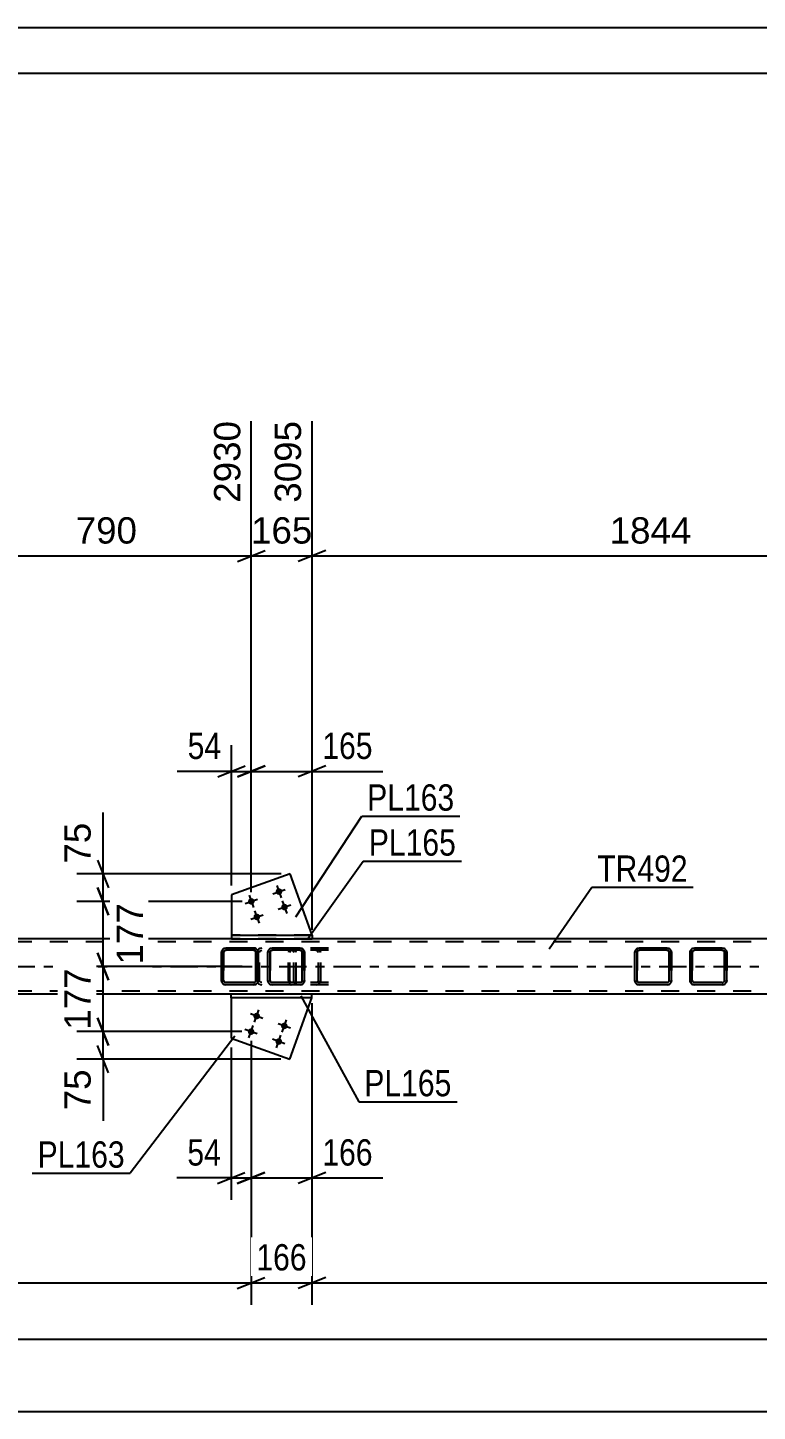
# Model space of a CAD drawing. Header units: millimetres. Extents: x 0 to 1189, y 0 to 841.
# Drawn here: x 189.8 to 269.3, y 690.2 to 841 of the extents above; entities that cross this region are included whole.
import ezdxf

# ---------------------------------------------------------------- set-up
doc = ezdxf.new("R2010")
doc.units = ezdxf.units.MM
doc.linetypes.add('DXK_LINE_DOT2', pattern=[3.9198, 1.9599, -1.9599])
doc.linetypes.add('DXK_LINE_DOT3', pattern=[5.9187, 2.979, -0.9799, 0.9799, -0.9799])
doc.styles.add('Arial', font='ARIAL.TTF', dxfattribs={"height": 0.2})
doc.styles.add('Arial Narrow', font='ARIALN.TTF', dxfattribs={"height": 0.2})

# ---------------------------------------------------------------- blocks, each defined once
blk = doc.blocks.new('Unknown-203723932-1135')
at = {"color": 5, "linetype": 'Continuous'}
for p, q in [((1189, 841), (0, 841)), ((1184, 836), (5, 836))]:
    blk.add_line(p, q, dxfattribs=at)
blk = doc.blocks.new('Part-203723932-2693 - 2471')
at = {"color": 2, "linetype": 'Continuous'}
for p, q in [((212.02, 742.11), (212.02, 741.71)), ((212.02, 742.11), (220.8, 742.11)), ((220.8, 742.11), (220.8, 741.71)), ((212.02, 741.71), (220.8, 741.71))]:
    blk.add_line(p, q, dxfattribs=at)
blk = doc.blocks.new('Part-203723932-2482 - 2471')
at = {"color": 2, "linetype": 'Continuous'}
for p, q in [((256.01, 740.41), (255.98, 740.23)), ((255.98, 737.19), (255.98, 740.23)), ((255.98, 740.23), (255.98, 740.23)), ((256.22, 740.23), (256.23, 740.32)), ((256.22, 737.19), (256.22, 740.23)), ((256.22, 740.23), (256.22, 740.23)), ((256.23, 740.32), (256.29, 740.4)), ((256.46, 740.71), (256.27, 740.67)), ((256.29, 740.4), (256.36, 740.45)), ((256.36, 740.45), (256.46, 740.47)), ((259.5, 740.71), (256.46, 740.71)), ((259.5, 740.47), (256.46, 740.47)), ((259.68, 740.67), (259.5, 740.71)), ((259.5, 740.47), (259.59, 740.45)), ((259.59, 740.45), (259.66, 740.4)), ((259.66, 740.4), (259.72, 740.32)), ((259.72, 740.32), (259.74, 740.23)), ((259.74, 737.19), (259.74, 740.23)), ((259.74, 740.23), (259.74, 740.23)), ((259.98, 740.23), (259.94, 740.41)), ((259.98, 737.19), (259.98, 740.23)), ((259.98, 740.23), (259.98, 740.23)), ((255.98, 737.19), (255.98, 737.19)), ((255.98, 737.19), (256.01, 737)), ((256.22, 737.19), (256.22, 737.19)), ((256.23, 737.1), (256.22, 737.19)), ((256.29, 737.02), (256.23, 737.1)), ((256.27, 736.74), (256.46, 736.71)), ((256.36, 736.97), (256.29, 737.02)), ((256.46, 736.95), (256.36, 736.97)), ((259.5, 736.95), (256.46, 736.95)), ((259.5, 736.71), (256.46, 736.71)), ((259.59, 736.97), (259.5, 736.95)), ((259.5, 736.71), (259.68, 736.74)), ((259.66, 737.02), (259.59, 736.97)), ((259.72, 737.1), (259.66, 737.02)), ((259.74, 737.19), (259.72, 737.1)), ((259.74, 737.19), (259.74, 737.19)), ((259.94, 737), (259.98, 737.19)), ((259.98, 737.19), (259.98, 737.19))]:
    blk.add_line(p, q, dxfattribs=at)
at = {"color": 7, "linetype": 'DXK_LINE_DOT2'}
for p, q in [((255.98, 740.23), (256.01, 740.41)), ((255.98, 737.19), (255.98, 740.23)), ((256.23, 740.32), (256.22, 740.23)), ((256.22, 740.23), (256.22, 737.19)), ((256.29, 740.4), (256.23, 740.32)), ((256.27, 740.67), (256.46, 740.71)), ((256.36, 740.45), (256.29, 740.4)), ((256.36, 740.45), (256.36, 740.45)), ((259.5, 740.71), (259.68, 740.67)), ((259.5, 740.47), (259.5, 740.47)), ((259.66, 740.4), (259.59, 740.45)), ((259.72, 740.32), (259.66, 740.4)), ((259.74, 740.23), (259.72, 740.32)), ((259.74, 740.23), (259.74, 737.19)), ((259.94, 740.41), (259.98, 740.23)), ((259.98, 740.23), (259.98, 737.19)), ((256.01, 737), (255.98, 737.19)), ((256.22, 737.19), (256.23, 737.1)), ((256.23, 737.1), (256.29, 737.02)), ((256.46, 736.71), (256.27, 736.74)), ((256.29, 737.02), (256.36, 736.97)), ((256.36, 736.97), (256.36, 736.97)), ((259.5, 736.95), (259.5, 736.95)), ((259.68, 736.74), (259.5, 736.71)), ((259.59, 736.97), (259.66, 737.02)), ((259.66, 737.02), (259.72, 737.1)), ((259.72, 737.1), (259.74, 737.19)), ((259.98, 737.19), (259.94, 737))]:
    blk.add_line(p, q, dxfattribs=at)
at = {"color": 2, "linetype": 'Continuous'}
for centre, start, end in [((256.46, 740.23), 112.5, 157.5), ((259.5, 740.23), 22.5, 67.5), ((256.46, 737.19), 202.5, 247.5), ((259.5, 737.19), 292.5, 337.5)]:
    blk.add_arc(centre, 0.48, start, end, dxfattribs=at)
at = {"color": 7, "linetype": 'DXK_LINE_DOT2'}
for centre, start, end in [((256.46, 740.23), 112.5, 157.5), ((259.5, 740.23), 22.5, 67.5), ((256.46, 737.19), 202.5, 247.5), ((259.5, 737.19), 292.5, 337.5)]:
    blk.add_arc(centre, 0.48, start, end, dxfattribs=at)
blk = doc.blocks.new('Part-203723932-2522 - 2471')
at = {"color": 7, "linetype": 'DXK_LINE_DOT2'}
for p, q in [((323.53, 741.39), (97, 741.39)), ((220.8, 741.71), (212.02, 741.71)), ((323.53, 736.03), (97, 736.03)), ((220.79, 735.71), (211.99, 735.71))]:
    blk.add_line(p, q, dxfattribs=at)
at = {"color": 2, "linetype": 'Continuous'}
for p, q in [((212.02, 741.71), (141.65, 741.71)), ((323.53, 741.71), (220.8, 741.71)), ((211.99, 735.71), (141.65, 735.71)), ((323.53, 735.71), (220.79, 735.71))]:
    blk.add_line(p, q, dxfattribs=at)
at = {"color": 7, "linetype": 'DXK_LINE_DOT3'}
blk.add_line((87, 738.71), (333.53, 738.71), dxfattribs=at)
blk = doc.blocks.new('Bolt-203723932-2528 - 2471')
at = {"linetype": 'Continuous'}
for points in [[(214.42, 733.43, -1), (215.1, 733.18, -1)], [(213.82, 731.73, -1), (214.49, 731.49, -1)], [(217.44, 732.35, -1), (218.11, 732.11, -1)], [(216.83, 730.65, -1), (217.51, 730.41, -1)]]:
    blk.add_hatch(color=1, dxfattribs=at).paths.add_polyline_path(points)
at = {"color": 1, "linetype": 'Continuous'}
for p, q in [((215.44, 733.06), (214.08, 733.55)), ((214.52, 732.63), (215, 733.98)), ((217.53, 731.55), (218.02, 732.9)), ((214.83, 731.37), (213.48, 731.85)), ((213.91, 730.93), (214.4, 732.29)), ((216.92, 729.85), (217.41, 731.21)), ((218.45, 731.98), (217.1, 732.47)), ((217.84, 730.29), (216.49, 730.78))]:
    blk.add_line(p, q, dxfattribs=at)
blk = doc.blocks.new('Part-203723932-2576 - 2471')
at = {"color": 7, "linetype": 'DXK_LINE_DOT2'}
for p, q in [((218.56, 740.71), (213.75, 740.71)), ((218.56, 740.47), (213.75, 740.47)), ((214.85, 740.41), (214.81, 740.23)), ((214.81, 737.19), (214.81, 740.23)), ((215.07, 740.23), (215.09, 740.32)), ((215.07, 737.19), (215.07, 740.23)), ((215.09, 740.32), (215.14, 740.4)), ((215.32, 740.71), (215.13, 740.67)), ((215.14, 740.4), (215.23, 740.45)), ((215.23, 740.45), (215.32, 740.47)), ((218.75, 740.67), (218.56, 740.71)), ((218.56, 740.47), (218.66, 740.45)), ((218.66, 740.45), (218.74, 740.4)), ((218.74, 740.4), (218.79, 740.32)), ((218.79, 740.32), (218.81, 740.23)), ((218.81, 737.19), (218.81, 740.23)), ((219.07, 740.23), (219.03, 740.41)), ((219.07, 737.19), (219.07, 740.23)), ((218.56, 736.95), (213.75, 736.95)), ((218.56, 736.71), (213.75, 736.71)), ((214.81, 737.19), (214.85, 737)), ((215.09, 737.1), (215.07, 737.19)), ((215.14, 737.02), (215.09, 737.1)), ((215.13, 736.74), (215.32, 736.71)), ((215.23, 736.97), (215.14, 737.02)), ((215.32, 736.95), (215.23, 736.97)), ((218.66, 736.97), (218.56, 736.95)), ((218.56, 736.71), (218.75, 736.74)), ((218.74, 737.02), (218.66, 736.97)), ((218.79, 737.1), (218.74, 737.02)), ((218.81, 737.19), (218.79, 737.1)), ((219.03, 737), (219.07, 737.19))]:
    blk.add_line(p, q, dxfattribs=at)
for centre, start, end in [((215.3, 740.21), 110.7583, 155.68), ((218.58, 740.21), 24.32, 69.2417), ((215.3, 737.21), 204.32, 249.2417), ((218.58, 737.21), 290.7583, 335.68)]:
    blk.add_arc(centre, 0.496, start, end, dxfattribs=at)
blk = doc.blocks.new('Bolt-203723932-2529 - 2471')
at = {"linetype": 'Continuous'}
for points in [[(217.54, 746.99, -1), (216.86, 746.75, -1)], [(214.52, 745.92, -1), (213.84, 745.68, -1)], [(218.14, 745.3, -1), (217.46, 745.06, -1)], [(215.12, 744.23, -1), (214.44, 743.99, -1)]]:
    blk.add_hatch(color=1, dxfattribs=at).paths.add_polyline_path(points)
at = {"color": 1, "linetype": 'Continuous'}
for p, q in [((213.94, 746.48), (214.42, 745.13)), ((216.52, 746.63), (217.88, 747.11)), ((216.96, 747.55), (217.44, 746.19)), ((213.5, 745.56), (214.86, 746.04)), ((214.54, 744.79), (215.02, 743.43)), ((217.12, 744.94), (218.48, 745.42)), ((217.56, 745.86), (218.04, 744.5)), ((214.11, 743.87), (215.46, 744.35))]:
    blk.add_line(p, q, dxfattribs=at)
blk = doc.blocks.new('Part-203723932-2770 - 2471')
at = {"color": 2, "linetype": 'Continuous'}
for p, q in [((262.03, 740.41), (262, 740.23)), ((262, 737.19), (262, 740.23)), ((262, 740.23), (262, 740.23)), ((262.24, 740.23), (262.26, 740.32)), ((262.24, 737.19), (262.24, 740.23)), ((262.24, 740.23), (262.24, 740.23)), ((262.26, 740.32), (262.31, 740.4)), ((262.48, 740.71), (262.29, 740.67)), ((262.31, 740.4), (262.39, 740.45)), ((262.39, 740.45), (262.48, 740.47)), ((265.52, 740.71), (262.48, 740.71)), ((265.52, 740.47), (262.48, 740.47)), ((265.7, 740.67), (265.52, 740.71)), ((265.52, 740.47), (265.61, 740.45)), ((265.61, 740.45), (265.69, 740.4)), ((265.69, 740.4), (265.74, 740.32)), ((265.74, 740.32), (265.76, 740.23)), ((265.76, 737.19), (265.76, 740.23)), ((265.76, 740.23), (265.76, 740.23)), ((266, 740.23), (265.96, 740.41)), ((266, 737.19), (266, 740.23)), ((266, 740.23), (266, 740.23)), ((262, 737.19), (262, 737.19)), ((262, 737.19), (262.03, 737)), ((262.24, 737.19), (262.24, 737.19)), ((262.26, 737.1), (262.24, 737.19)), ((262.31, 737.02), (262.26, 737.1)), ((262.29, 736.74), (262.48, 736.71)), ((262.31, 737.02), (262.39, 736.97)), ((262.48, 736.95), (262.39, 736.97)), ((265.52, 736.95), (262.48, 736.95)), ((265.52, 736.71), (262.48, 736.71)), ((265.52, 736.95), (265.61, 736.97)), ((265.52, 736.71), (265.7, 736.74)), ((265.69, 737.02), (265.61, 736.97)), ((265.74, 737.1), (265.69, 737.02)), ((265.76, 737.19), (265.74, 737.1)), ((265.76, 737.19), (265.76, 737.19)), ((265.96, 737), (266, 737.19)), ((266, 737.19), (266, 737.19))]:
    blk.add_line(p, q, dxfattribs=at)
at = {"color": 7, "linetype": 'DXK_LINE_DOT2'}
for p, q in [((262, 740.23), (262.03, 740.41)), ((262, 737.19), (262, 740.23)), ((262.26, 740.32), (262.24, 740.23)), ((262.24, 740.23), (262.24, 737.19)), ((262.31, 740.4), (262.26, 740.32)), ((262.29, 740.67), (262.48, 740.71)), ((262.31, 740.4), (262.31, 740.4)), ((262.39, 740.45), (262.39, 740.45)), ((265.52, 740.71), (265.7, 740.67)), ((265.52, 740.47), (265.52, 740.47)), ((265.61, 740.45), (265.61, 740.45)), ((265.74, 740.32), (265.69, 740.4)), ((265.76, 740.23), (265.74, 740.32)), ((265.76, 740.23), (265.76, 737.19)), ((265.96, 740.41), (266, 740.23)), ((266, 740.23), (266, 737.19)), ((262.03, 737), (262, 737.19)), ((262.24, 737.19), (262.26, 737.1)), ((262.26, 737.1), (262.31, 737.02)), ((262.48, 736.71), (262.29, 736.74)), ((262.31, 737.02), (262.31, 737.02)), ((265.52, 736.95), (265.52, 736.95)), ((265.7, 736.74), (265.52, 736.71)), ((265.69, 737.02), (265.74, 737.1)), ((265.74, 737.1), (265.76, 737.19)), ((266, 737.19), (265.96, 737))]:
    blk.add_line(p, q, dxfattribs=at)
at = {"color": 7, "linetype": 'DXK_LINE_DOT3'}
blk.add_line((264, 738.71), (264, 738.71), dxfattribs=at)
at = {"color": 2, "linetype": 'Continuous'}
for centre, start, end in [((262.48, 740.23), 112.5, 157.5), ((265.52, 740.23), 22.5, 67.5), ((262.48, 737.19), 202.5, 247.5), ((265.52, 737.19), 292.5, 337.5)]:
    blk.add_arc(centre, 0.48, start, end, dxfattribs=at)
at = {"color": 7, "linetype": 'DXK_LINE_DOT2'}
for centre, start, end in [((262.48, 740.23), 112.5, 157.5), ((265.52, 740.23), 22.5, 67.5), ((262.48, 737.19), 202.5, 247.5), ((265.52, 737.19), 292.5, 337.5)]:
    blk.add_arc(centre, 0.48, start, end, dxfattribs=at)
blk = doc.blocks.new('Part-203723932-2646 - 2471')
at = {"color": 2, "linetype": 'Continuous'}
for p, q in [((218.43, 748.79), (212.02, 746.52)), ((220.8, 742.11), (218.43, 748.79)), ((212.02, 746.52), (212.02, 742.11))]:
    blk.add_line(p, q, dxfattribs=at)
at = {"color": 7, "linetype": 'DXK_LINE_DOT2'}
blk.add_line((220.8, 742.11), (212.02, 742.11), dxfattribs=at)
blk = doc.blocks.new('Part-203723932-2584 - 2471')
at = {"color": 7, "linetype": 'DXK_LINE_DOT2'}
for p, q in [((218.27, 740.41), (218.25, 740.23)), ((218.25, 737.19), (218.25, 740.23)), ((218.33, 740.57), (218.27, 740.41)), ((218.42, 740.67), (218.33, 740.57)), ((218.39, 740.23), (218.4, 740.32)), ((218.39, 737.19), (218.39, 740.23)), ((218.4, 740.32), (218.43, 740.4)), ((218.52, 740.71), (218.42, 740.67)), ((218.43, 740.4), (218.47, 740.45)), ((218.47, 740.45), (218.52, 740.47)), ((222.59, 740.71), (218.52, 740.71)), ((222.59, 740.47), (218.52, 740.47)), ((219.07, 740.47), (219.07, 740.71)), ((221.43, 740.67), (221.24, 740.71)), ((221.24, 740.47), (221.33, 740.45)), ((221.33, 740.45), (221.41, 740.4)), ((221.41, 740.4), (221.47, 740.32)), ((221.47, 740.32), (221.49, 740.23)), ((221.49, 737.19), (221.49, 740.23)), ((221.74, 740.23), (221.7, 740.41)), ((221.74, 737.19), (221.74, 740.23)), ((218.25, 737.19), (218.27, 737)), ((218.27, 737), (218.33, 736.85)), ((218.33, 736.85), (218.42, 736.74)), ((218.4, 737.1), (218.39, 737.19)), ((218.43, 737.02), (218.4, 737.1)), ((218.42, 736.74), (218.52, 736.71)), ((218.47, 736.97), (218.43, 737.02)), ((218.52, 736.95), (218.47, 736.97)), ((222.59, 736.95), (218.52, 736.95)), ((222.59, 736.71), (218.52, 736.71)), ((219.07, 736.71), (219.07, 736.95)), ((221.33, 736.97), (221.24, 736.95)), ((221.24, 736.71), (221.43, 736.74)), ((221.41, 737.02), (221.33, 736.97)), ((221.47, 737.1), (221.41, 737.02)), ((221.49, 737.19), (221.47, 737.1)), ((221.7, 737), (221.74, 737.19))]:
    blk.add_line(p, q, dxfattribs=at)
for centre, start, end in [((221.25, 740.21), 23.8494, 68.8059), ((221.25, 737.2), 291.1941, 336.1506)]:
    blk.add_arc(centre, 0.492, start, end, dxfattribs=at)
blk = doc.blocks.new('Part-203723932-2651 - 2471')
at = {"color": 2, "linetype": 'Continuous'}
for p, q in [((211.99, 735.31), (211.99, 730.9)), ((218.39, 728.61), (220.79, 735.31)), ((211.99, 730.9), (218.39, 728.61))]:
    blk.add_line(p, q, dxfattribs=at)
at = {"color": 7, "linetype": 'DXK_LINE_DOT2'}
blk.add_line((220.79, 735.31), (211.99, 735.31), dxfattribs=at)
blk = doc.blocks.new('Part-203723932-2688 - 2471')
at = {"color": 2, "linetype": 'Continuous'}
for p, q in [((220.79, 735.71), (211.99, 735.71)), ((211.99, 735.31), (211.99, 735.71)), ((220.79, 735.31), (220.79, 735.71)), ((220.79, 735.31), (211.99, 735.31))]:
    blk.add_line(p, q, dxfattribs=at)
blk = doc.blocks.new('Part-203723932-2764 - 2471')
at = {"color": 2, "linetype": 'Continuous'}
for p, q in [((210.95, 740.41), (210.92, 740.23)), ((210.92, 737.19), (210.92, 740.23)), ((210.92, 740.23), (210.92, 740.23)), ((211.16, 740.23), (211.18, 740.32)), ((211.16, 737.19), (211.16, 740.23)), ((211.16, 740.23), (211.16, 740.23)), ((211.18, 740.32), (211.23, 740.4)), ((211.4, 740.71), (211.21, 740.67)), ((211.23, 740.4), (211.31, 740.45)), ((211.31, 740.45), (211.4, 740.47)), ((214.44, 740.71), (211.4, 740.71)), ((214.44, 740.47), (211.4, 740.47)), ((214.62, 740.67), (214.44, 740.71)), ((214.44, 740.47), (214.53, 740.45)), ((214.53, 740.45), (214.61, 740.4)), ((214.61, 740.4), (214.66, 740.32)), ((214.66, 740.32), (214.68, 740.23)), ((214.68, 737.19), (214.68, 740.23)), ((214.68, 740.23), (214.68, 740.23)), ((214.92, 740.23), (214.88, 740.41)), ((214.92, 737.19), (214.92, 740.23)), ((214.92, 740.23), (214.92, 740.23)), ((210.92, 737.19), (210.92, 737.19)), ((210.92, 737.19), (210.95, 737)), ((211.16, 737.19), (211.16, 737.19)), ((211.18, 737.1), (211.16, 737.19)), ((211.23, 737.02), (211.18, 737.1)), ((211.21, 736.74), (211.4, 736.71)), ((211.23, 737.02), (211.31, 736.97)), ((211.4, 736.95), (211.31, 736.97)), ((214.44, 736.95), (211.4, 736.95)), ((214.44, 736.71), (211.4, 736.71)), ((214.44, 736.95), (214.53, 736.97)), ((214.44, 736.71), (214.62, 736.74)), ((214.61, 737.02), (214.53, 736.97)), ((214.66, 737.1), (214.61, 737.02)), ((214.68, 737.19), (214.66, 737.1)), ((214.68, 737.19), (214.68, 737.19)), ((214.88, 737), (214.92, 737.19)), ((214.92, 737.19), (214.92, 737.19))]:
    blk.add_line(p, q, dxfattribs=at)
at = {"color": 7, "linetype": 'DXK_LINE_DOT2'}
for p, q in [((210.92, 740.23), (210.95, 740.41)), ((210.92, 737.19), (210.92, 740.23)), ((211.18, 740.32), (211.16, 740.23)), ((211.16, 740.23), (211.16, 737.19)), ((211.23, 740.4), (211.18, 740.32)), ((211.21, 740.67), (211.4, 740.71)), ((211.23, 740.4), (211.23, 740.4)), ((211.31, 740.45), (211.31, 740.45)), ((214.44, 740.71), (214.62, 740.67)), ((214.44, 740.47), (214.44, 740.47)), ((214.53, 740.45), (214.53, 740.45)), ((214.66, 740.32), (214.61, 740.4)), ((214.68, 740.23), (214.66, 740.32)), ((214.68, 740.23), (214.68, 737.19)), ((214.88, 740.41), (214.92, 740.23)), ((214.92, 740.23), (214.92, 737.19)), ((210.95, 737), (210.92, 737.19)), ((211.16, 737.19), (211.18, 737.1)), ((211.18, 737.1), (211.23, 737.02)), ((211.4, 736.71), (211.21, 736.74)), ((211.23, 737.02), (211.23, 737.02)), ((214.44, 736.95), (214.44, 736.95)), ((214.62, 736.74), (214.44, 736.71)), ((214.61, 737.02), (214.66, 737.1)), ((214.66, 737.1), (214.68, 737.19)), ((214.92, 737.19), (214.88, 737))]:
    blk.add_line(p, q, dxfattribs=at)
at = {"color": 7, "linetype": 'DXK_LINE_DOT3'}
blk.add_line((212.92, 738.71), (212.92, 738.71), dxfattribs=at)
at = {"color": 2, "linetype": 'Continuous'}
for centre, start, end in [((211.4, 740.23), 112.5, 157.5), ((214.44, 740.23), 22.5, 67.5), ((211.4, 737.19), 202.5, 247.5), ((214.44, 737.19), 292.5, 337.5)]:
    blk.add_arc(centre, 0.48, start, end, dxfattribs=at)
at = {"color": 7, "linetype": 'DXK_LINE_DOT2'}
for centre, start, end in [((211.4, 740.23), 112.5, 157.5), ((214.44, 740.23), 22.5, 67.5), ((211.4, 737.19), 202.5, 247.5), ((214.44, 737.19), 292.5, 337.5)]:
    blk.add_arc(centre, 0.48, start, end, dxfattribs=at)
blk = doc.blocks.new('Part-203723932-2894 - 2471')
at = {"color": 2, "linetype": 'Continuous'}
for p, q in [((216.01, 740.41), (215.98, 740.23)), ((215.98, 737.19), (215.98, 740.23)), ((215.98, 740.23), (215.98, 740.23)), ((216.22, 740.23), (216.23, 740.32)), ((216.22, 737.19), (216.22, 740.23)), ((216.22, 740.23), (216.22, 740.23)), ((216.23, 740.32), (216.29, 740.4)), ((216.46, 740.71), (216.27, 740.67)), ((216.29, 740.4), (216.36, 740.45)), ((216.36, 740.45), (216.46, 740.47)), ((219.5, 740.71), (216.46, 740.71)), ((219.5, 740.47), (216.46, 740.47)), ((219.68, 740.67), (219.5, 740.71)), ((219.5, 740.47), (219.59, 740.45)), ((219.59, 740.45), (219.67, 740.4)), ((219.67, 740.4), (219.72, 740.32)), ((219.72, 740.32), (219.74, 740.23)), ((219.74, 737.19), (219.74, 740.23)), ((219.74, 740.23), (219.74, 740.23)), ((219.98, 740.23), (219.94, 740.41)), ((219.98, 737.19), (219.98, 740.23)), ((219.98, 740.23), (219.98, 740.23)), ((215.98, 737.19), (215.98, 737.19)), ((215.98, 737.19), (216.01, 737)), ((216.22, 737.19), (216.22, 737.19)), ((216.23, 737.1), (216.22, 737.19)), ((216.29, 737.02), (216.23, 737.1)), ((216.27, 736.74), (216.46, 736.71)), ((216.36, 736.97), (216.29, 737.02)), ((216.46, 736.95), (216.36, 736.97)), ((219.5, 736.95), (216.46, 736.95)), ((219.5, 736.71), (216.46, 736.71)), ((219.59, 736.97), (219.5, 736.95)), ((219.5, 736.71), (219.68, 736.74)), ((219.67, 737.02), (219.59, 736.97)), ((219.72, 737.1), (219.67, 737.02)), ((219.74, 737.19), (219.72, 737.1)), ((219.74, 737.19), (219.74, 737.19)), ((219.94, 737), (219.98, 737.19)), ((219.98, 737.19), (219.98, 737.19))]:
    blk.add_line(p, q, dxfattribs=at)
at = {"color": 7, "linetype": 'DXK_LINE_DOT2'}
for p, q in [((215.98, 740.23), (216.01, 740.41)), ((215.98, 737.19), (215.98, 740.23)), ((216.23, 740.32), (216.22, 740.23)), ((216.22, 740.23), (216.22, 737.19)), ((216.29, 740.4), (216.23, 740.32)), ((216.27, 740.67), (216.46, 740.71)), ((216.36, 740.45), (216.29, 740.4)), ((216.36, 740.45), (216.36, 740.45)), ((219.5, 740.71), (219.68, 740.67)), ((219.5, 740.47), (219.5, 740.47)), ((219.67, 740.4), (219.59, 740.45)), ((219.72, 740.32), (219.67, 740.4)), ((219.74, 740.23), (219.72, 740.32)), ((219.74, 740.23), (219.74, 737.19)), ((219.94, 740.41), (219.98, 740.23)), ((219.98, 740.23), (219.98, 737.19)), ((216.01, 737), (215.98, 737.19)), ((216.22, 737.19), (216.23, 737.1)), ((216.23, 737.1), (216.29, 737.02)), ((216.46, 736.71), (216.27, 736.74)), ((216.29, 737.02), (216.36, 736.97)), ((216.36, 736.97), (216.36, 736.97)), ((219.5, 736.95), (219.5, 736.95)), ((219.68, 736.74), (219.5, 736.71)), ((219.59, 736.97), (219.67, 737.02)), ((219.67, 737.02), (219.72, 737.1)), ((219.72, 737.1), (219.74, 737.19)), ((219.98, 737.19), (219.94, 737))]:
    blk.add_line(p, q, dxfattribs=at)
at = {"color": 7, "linetype": 'DXK_LINE_DOT3'}
blk.add_line((217.98, 738.71), (217.98, 738.71), dxfattribs=at)
at = {"color": 2, "linetype": 'Continuous'}
for centre, start, end in [((216.46, 740.23), 112.5, 157.5), ((219.5, 740.23), 22.5, 67.5), ((216.46, 737.19), 202.5, 247.5), ((219.5, 737.19), 292.5, 337.5)]:
    blk.add_arc(centre, 0.48, start, end, dxfattribs=at)
at = {"color": 7, "linetype": 'DXK_LINE_DOT2'}
for centre, start, end in [((216.46, 740.23), 112.5, 157.5), ((219.5, 740.23), 22.5, 67.5), ((216.46, 737.19), 202.5, 247.5), ((219.5, 737.19), 292.5, 337.5)]:
    blk.add_arc(centre, 0.48, start, end, dxfattribs=at)
blk = doc.blocks.new('StraightDimension-203723932-4172 - 2471')
at = {"color": 7, "linetype": 'Continuous'}
for p, q in [((211.99, 729.9), (211.99, 713.27)), ((214.15, 730.61), (214.15, 713.27)), ((210.49, 715.07), (213.49, 716.27)), ((215.65, 716.27), (212.65, 715.07)), ((211.99, 715.67), (214.15, 715.67))]:
    blk.add_line(p, q, dxfattribs=at)
at = {"color": 0}
blk.add_wipeout([(211.46, 716.42), (211.46, 720.62), (206.61, 720.62), (206.61, 716.42)], dxfattribs=at)
at = {"color": 7, "linetype": 'Continuous'}
blk.add_line((211.99, 715.67), (206.08, 715.67), dxfattribs=at)
blk.add_line((211.99, 715.67), (206.08, 715.67), dxfattribs=at)
at = {"color": 3, "style": 'Arial Narrow'}
blk.add_text('54', height=2.863, dxfattribs=at).set_placement((207.21, 717.02))
blk = doc.blocks.new('StraightDimension-203723932-40146 - 2471')
at = {"color": 7, "linetype": 'Continuous'}
for p, q in [((214.18, 746.8), (214.18, 798.13)), ((220.8, 743.11), (220.8, 798.13)), ((212.68, 782.84), (215.68, 784.04)), ((222.3, 784.04), (219.3, 782.84)), ((214.18, 783.44), (220.8, 783.44))]:
    blk.add_line(p, q, dxfattribs=at)
at = {"color": 0}
blk.add_wipeout([(221.43, 784.19), (221.43, 788.39), (213.55, 788.39), (213.55, 784.19)], dxfattribs=at)
at = {"color": 3, "style": 'Arial'}
blk.add_text('165', height=2.865, dxfattribs=at).set_placement((214.15, 784.79))
at = {"color": 0, "linetype": 'Continuous'}
blk.add_wipeout([(220.2, 798.73), (216, 798.73), (216, 788.64), (220.2, 788.64)], dxfattribs=at)
at = {"color": 3, "linetype": 'Continuous', "style": 'Arial'}
blk.add_text('3095', height=2.865, rotation=90.0002, dxfattribs=at).set_placement((219.6, 789.24))
blk = doc.blocks.new('StraightDimension-203723932-41695 - 2471')
at = {"color": 7, "linetype": 'Continuous'}
for p, q in [((141.65, 730.72), (141.65, 701.84)), ((214.15, 730.61), (214.15, 701.84)), ((143.15, 704.84), (140.15, 703.64)), ((141.65, 704.24), (214.15, 704.24)), ((212.65, 703.64), (215.65, 704.84))]:
    blk.add_line(p, q, dxfattribs=at)
at = {"color": 0}
blk.add_wipeout([(182.16, 704.99), (182.16, 709.19), (173.65, 709.19), (173.65, 704.99)], dxfattribs=at)
at = {"color": 3, "style": 'Arial Narrow'}
blk.add_text('1812', height=2.863, dxfattribs=at).set_placement((174.25, 705.59))
blk = doc.blocks.new('StraightDimension-203723932-40145 - 2471')
at = {"color": 7, "linetype": 'Continuous'}
for p, q in [((220.8, 743.11), (220.8, 798.13)), ((294.57, 740.91), (294.57, 793.63)), ((222.3, 784.04), (219.3, 782.84)), ((293.07, 782.84), (296.07, 784.04)), ((220.8, 783.44), (294.57, 783.44))]:
    blk.add_line(p, q, dxfattribs=at)
at = {"color": 0, "linetype": 'Continuous'}
blk.add_wipeout([(293.97, 794.23), (289.77, 794.23), (289.77, 784.14), (293.97, 784.14)], dxfattribs=at)
at = {"color": 0}
blk.add_wipeout([(262.73, 784.19), (262.73, 788.39), (252.64, 788.39), (252.64, 784.19)], dxfattribs=at)
at = {"color": 3, "linetype": 'Continuous', "style": 'Arial'}
blk.add_text('4939', height=2.865, rotation=90.0002, dxfattribs=at).set_placement((293.37, 784.74))
at = {"color": 3, "style": 'Arial'}
blk.add_text('1844', height=2.865, dxfattribs=at).set_placement((253.24, 784.79))
blk = doc.blocks.new('StraightDimension-203723932-2944 - 2471')
at = {"color": 7, "linetype": 'Continuous'}
blk.add_line((97, 698.12), (791.14, 698.12), dxfattribs=at)
blk = doc.blocks.new('StraightDimension-203723932-4081 - 2471')
at = {"color": 7, "linetype": 'Continuous'}
blk.add_line((96.2, 690.24), (791.78, 690.24), dxfattribs=at)
blk = doc.blocks.new('StraightDimension-203723932-4182 - 2471')
at = {"color": 7, "linetype": 'Continuous'}
for p, q in [((220.79, 734.71), (220.79, 713.27)), ((214.15, 730.61), (214.15, 713.27)), ((212.65, 715.07), (215.65, 716.27)), ((222.29, 716.27), (219.29, 715.07)), ((214.15, 715.67), (220.79, 715.67))]:
    blk.add_line(p, q, dxfattribs=at)
at = {"color": 0}
blk.add_wipeout([(228, 716.42), (228, 720.62), (221.32, 720.62), (221.32, 716.42)], dxfattribs=at)
at = {"color": 7, "linetype": 'Continuous'}
blk.add_line((220.79, 715.67), (228.52, 715.67), dxfattribs=at)
blk.add_line((220.79, 715.67), (228.52, 715.67), dxfattribs=at)
at = {"color": 3, "style": 'Arial Narrow'}
blk.add_text('166', height=2.863, dxfattribs=at).set_placement((221.92, 717.02))
blk = doc.blocks.new('StraightDimension-203723932-4193 - 2471')
at = {"color": 7, "linetype": 'Continuous'}
for p, q in [((212.02, 747.52), (212.02, 762.82)), ((214.18, 746.8), (214.18, 762.82)), ((210.52, 759.37), (213.52, 760.57)), ((212.02, 759.97), (214.18, 759.97)), ((215.68, 760.57), (212.68, 759.37))]:
    blk.add_line(p, q, dxfattribs=at)
at = {"color": 0}
blk.add_wipeout([(211.49, 760.72), (211.49, 764.92), (206.64, 764.92), (206.64, 760.72)], dxfattribs=at)
at = {"color": 7, "linetype": 'Continuous'}
blk.add_line((212.02, 759.97), (206.11, 759.97), dxfattribs=at)
blk.add_line((212.02, 759.97), (206.11, 759.97), dxfattribs=at)
at = {"color": 3, "style": 'Arial Narrow'}
blk.add_text('54', height=2.863, dxfattribs=at).set_placement((207.24, 761.32))
blk = doc.blocks.new('StraightDimension-203723932-4203 - 2471')
at = {"color": 7, "linetype": 'Continuous'}
for p, q in [((214.18, 746.8), (214.18, 762.82)), ((220.8, 742.71), (220.8, 762.82)), ((212.68, 759.37), (215.68, 760.57)), ((214.18, 759.97), (220.8, 759.97)), ((222.3, 760.57), (219.3, 759.37))]:
    blk.add_line(p, q, dxfattribs=at)
at = {"color": 0}
blk.add_wipeout([(228.01, 760.72), (228.01, 764.92), (221.32, 764.92), (221.32, 760.72)], dxfattribs=at)
at = {"color": 7, "linetype": 'Continuous'}
blk.add_line((220.8, 759.97), (228.53, 759.97), dxfattribs=at)
blk.add_line((220.8, 759.97), (228.53, 759.97), dxfattribs=at)
at = {"color": 3, "style": 'Arial Narrow'}
blk.add_text('165', height=2.863, dxfattribs=at).set_placement((221.92, 761.32))
blk = doc.blocks.new('StraightDimension-203723932-24907 - 2471')
at = {"color": 7, "linetype": 'Continuous'}
for p, q in [((197.42, 750.29), (198.62, 747.29)), ((217.43, 748.79), (195.17, 748.79)), ((198.02, 745.8), (198.02, 748.79)), ((198.62, 744.3), (197.42, 747.3)), ((213.18, 745.8), (195.17, 745.8))]:
    blk.add_line(p, q, dxfattribs=at)
at = {"color": 0}
blk.add_wipeout([(197.27, 754.97), (193.07, 754.97), (193.07, 749.32), (197.27, 749.32)], dxfattribs=at)
at = {"color": 7, "linetype": 'Continuous'}
blk.add_line((198.02, 748.79), (198.02, 755.49), dxfattribs=at)
blk.add_line((198.02, 748.79), (198.02, 755.49), dxfattribs=at)
at = {"color": 3, "style": 'Arial'}
blk.add_text('75', height=2.865, rotation=90.0002, dxfattribs=at).set_placement((196.67, 749.92))
blk = doc.blocks.new('StraightDimension-203723932-24908 - 2471')
at = {"color": 7, "linetype": 'Continuous'}
for p, q in [((197.42, 747.3), (198.62, 744.3)), ((213.18, 745.8), (195.62, 745.8)), ((198.02, 738.71), (198.02, 745.8)), ((198.62, 737.21), (197.42, 740.21)), ((213.18, 738.71), (195.62, 738.71))]:
    blk.add_line(p, q, dxfattribs=at)
at = {"color": 0}
blk.add_wipeout([(202.97, 746.19), (198.77, 746.19), (198.77, 738.32), (202.97, 738.32)], dxfattribs=at)
at = {"color": 3, "style": 'Arial'}
blk.add_text('177', height=2.865, rotation=90.0002, dxfattribs=at).set_placement((202.37, 738.92))
blk = doc.blocks.new('StraightDimension-203723932-24909 - 2471')
at = {"color": 7, "linetype": 'Continuous'}
for p, q in [((197.42, 740.21), (198.62, 737.21)), ((213.18, 738.71), (195.17, 738.71)), ((198.02, 731.61), (198.02, 738.71)), ((198.62, 730.11), (197.42, 733.11)), ((213.15, 731.61), (195.17, 731.61))]:
    blk.add_line(p, q, dxfattribs=at)
at = {"color": 0}
blk.add_wipeout([(197.27, 739.1), (193.07, 739.1), (193.07, 731.22), (197.27, 731.22)], dxfattribs=at)
at = {"color": 3, "style": 'Arial'}
blk.add_text('177', height=2.865, rotation=90.0002, dxfattribs=at).set_placement((196.67, 731.82))
blk = doc.blocks.new('StraightDimension-203723932-24910 - 2471')
at = {"color": 7, "linetype": 'Continuous'}
for p, q in [((197.42, 733.11), (198.62, 730.11)), ((213.15, 731.61), (195.17, 731.61)), ((198.02, 728.61), (198.02, 731.61)), ((198.62, 727.11), (197.42, 730.11)), ((217.39, 728.61), (195.17, 728.61))]:
    blk.add_line(p, q, dxfattribs=at)
at = {"color": 0}
blk.add_wipeout([(197.27, 728.08), (193.07, 728.08), (193.07, 722.44), (197.27, 722.44)], dxfattribs=at)
at = {"color": 7, "linetype": 'Continuous'}
blk.add_line((198.02, 728.61), (198.02, 721.91), dxfattribs=at)
blk.add_line((198.02, 728.61), (198.02, 721.91), dxfattribs=at)
at = {"color": 3, "style": 'Arial'}
blk.add_text('75', height=2.865, rotation=90.0002, dxfattribs=at).set_placement((196.67, 723.04))
blk = doc.blocks.new('StraightDimension-203723932-40147 - 2471')
at = {"color": 7, "linetype": 'Continuous'}
for p, q in [((182.58, 740.91), (182.58, 798.13)), ((214.18, 746.8), (214.18, 798.13)), ((184.08, 784.04), (181.08, 782.84)), ((212.68, 782.84), (215.68, 784.04)), ((182.58, 783.44), (214.18, 783.44))]:
    blk.add_line(p, q, dxfattribs=at)
at = {"color": 0, "linetype": 'Continuous'}
blk.add_wipeout([(213.58, 798.73), (209.38, 798.73), (209.38, 788.64), (213.58, 788.64)], dxfattribs=at)
at = {"color": 0}
blk.add_wipeout([(202.31, 784.19), (202.31, 788.39), (194.44, 788.39), (194.44, 784.19)], dxfattribs=at)
at = {"color": 3, "linetype": 'Continuous', "style": 'Arial'}
blk.add_text('2930', height=2.865, rotation=90.0002, dxfattribs=at).set_placement((212.98, 789.24))
at = {"color": 3, "style": 'Arial'}
blk.add_text('790', height=2.865, dxfattribs=at).set_placement((195.04, 784.79))
blk = doc.blocks.new('StraightDimension-203723932-41693 - 2471')
at = {"color": 7, "linetype": 'Continuous'}
for p, q in [((220.79, 734.31), (220.79, 701.84)), ((222.29, 704.84), (219.29, 703.64)), ((220.79, 704.24), (791.14, 704.24))]:
    blk.add_line(p, q, dxfattribs=at)
blk = doc.blocks.new('StraightDimension-203723932-41694 - 2471')
at = {"color": 7, "linetype": 'Continuous'}
for p, q in [((220.79, 734.31), (220.79, 701.84)), ((214.15, 730.61), (214.15, 701.84)), ((212.65, 703.64), (215.65, 704.84)), ((214.15, 704.24), (220.79, 704.24)), ((222.29, 704.84), (219.29, 703.64))]:
    blk.add_line(p, q, dxfattribs=at)
at = {"color": 0}
blk.add_wipeout([(220.81, 704.99), (220.81, 709.19), (214.13, 709.19), (214.13, 704.99)], dxfattribs=at)
at = {"color": 3, "style": 'Arial Narrow'}
blk.add_text('166', height=2.863, dxfattribs=at).set_placement((214.73, 705.59))
blk = doc.blocks.new('Mark-203723932-2518 - 2471')
at = {"color": 0}
blk.add_wipeout([(261.75, 747.94), (261.75, 750.94), (251.89, 750.94), (251.89, 747.94)], dxfattribs=at)
blk.add_wipeout([(261.75, 747.94), (261.75, 750.94), (251.89, 750.94), (251.89, 747.94)], dxfattribs=at)
at = {"color": 30, "linetype": 'Continuous'}
for p, q in [((246.66, 740.62), (251.29, 747.34)), ((251.29, 747.34), (262.35, 747.34))]:
    blk.add_line(p, q, dxfattribs=at)
at = {"color": 3, "style": 'Arial Narrow'}
blk.add_text('TR492', height=2.863, dxfattribs=at).set_placement((251.89, 747.94))
blk = doc.blocks.new('Mark-203723932-2642 - 2471')
at = {"color": 0}
blk.add_wipeout([(236.31, 755.69), (236.31, 758.69), (226.81, 758.69), (226.81, 755.69)], dxfattribs=at)
blk.add_wipeout([(236.31, 755.69), (236.31, 758.69), (226.81, 758.69), (226.81, 755.69)], dxfattribs=at)
at = {"color": 30, "linetype": 'Continuous'}
for p, q in [((219.04, 744.11), (226.21, 755.09)), ((226.21, 755.09), (236.91, 755.09))]:
    blk.add_line(p, q, dxfattribs=at)
at = {"color": 3, "style": 'Arial Narrow'}
blk.add_text('PL163', height=2.863, dxfattribs=at).set_placement((226.81, 755.69))
blk = doc.blocks.new('Mark-203723932-2647 - 2471')
at = {"color": 0}
blk.add_wipeout([(200.39, 716.79), (200.39, 719.79), (190.89, 719.79), (190.89, 716.79)], dxfattribs=at)
blk.add_wipeout([(200.39, 716.79), (200.39, 719.79), (190.89, 719.79), (190.89, 716.79)], dxfattribs=at)
at = {"color": 30, "linetype": 'Continuous'}
for p in [(212.39, 731.11), (190.29, 716.19)]:
    blk.add_line(p, (200.99, 716.19), dxfattribs=at)
at = {"color": 3, "style": 'Arial Narrow'}
blk.add_text('PL163', height=2.863, dxfattribs=at).set_placement((190.89, 716.79))
blk = doc.blocks.new('Mark-203723932-2684 - 2471')
at = {"color": 0}
blk.add_wipeout([(236.01, 724.57), (236.01, 727.57), (226.5, 727.57), (226.5, 724.57)], dxfattribs=at)
blk.add_wipeout([(236.01, 724.57), (236.01, 727.57), (226.5, 727.57), (226.5, 724.57)], dxfattribs=at)
at = {"color": 30, "linetype": 'Continuous'}
for p, q in [((219.59, 735.52), (225.9, 723.97)), ((225.9, 723.97), (236.61, 723.97))]:
    blk.add_line(p, q, dxfattribs=at)
at = {"color": 3, "style": 'Arial Narrow'}
blk.add_text('PL165', height=2.863, dxfattribs=at).set_placement((226.5, 724.57))
blk = doc.blocks.new('Mark-203723932-2689 - 2471')
at = {"color": 0}
blk.add_wipeout([(236.49, 750.79), (236.49, 753.79), (226.99, 753.79), (226.99, 750.79)], dxfattribs=at)
blk.add_wipeout([(236.49, 750.79), (236.49, 753.79), (226.99, 753.79), (226.99, 750.79)], dxfattribs=at)
at = {"color": 30, "linetype": 'Continuous'}
for p, q in [((220.38, 741.81), (226.39, 750.19)), ((226.39, 750.19), (237.09, 750.19))]:
    blk.add_line(p, q, dxfattribs=at)
at = {"color": 3, "style": 'Arial Narrow'}
blk.add_text('PL165', height=2.863, dxfattribs=at).set_placement((226.99, 750.79))

msp = doc.modelspace()

# ---------------------------------------------------------------- block references
for name in ['Unknown-203723932-1135', 'Part-203723932-2646 - 2471', 'Bolt-203723932-2529 - 2471', 'Part-203723932-2693 - 2471', 'Part-203723932-2522 - 2471', 'Part-203723932-2764 - 2471', 'Part-203723932-2576 - 2471', 'Part-203723932-2894 - 2471', 'Part-203723932-2584 - 2471', 'Part-203723932-2482 - 2471', 'Part-203723932-2770 - 2471', 'Part-203723932-2688 - 2471', 'Part-203723932-2651 - 2471', 'Bolt-203723932-2528 - 2471']:
    msp.add_blockref(name, (0, 0))

# ---------------------------------------------------------------- next in the draw order: block references
for name in ['StraightDimension-203723932-40146 - 2471', 'StraightDimension-203723932-4172 - 2471']:
    msp.add_blockref(name, (0, 0))

# ---------------------------------------------------------------- next in the draw order: block references
for name in ['StraightDimension-203723932-40145 - 2471', 'StraightDimension-203723932-4193 - 2471', 'StraightDimension-203723932-41695 - 2471']:
    msp.add_blockref(name, (0, 0))

# ---------------------------------------------------------------- next in the draw order: block references
for name in ['StraightDimension-203723932-4203 - 2471', 'Mark-203723932-2518 - 2471', 'StraightDimension-203723932-2944 - 2471']:
    msp.add_blockref(name, (0, 0))

# ---------------------------------------------------------------- next in the draw order: block references
for name in ['Mark-203723932-2642 - 2471', 'StraightDimension-203723932-24907 - 2471', 'StraightDimension-203723932-4081 - 2471']:
    msp.add_blockref(name, (0, 0))

# ---------------------------------------------------------------- next in the draw order: block references
for name in ['Mark-203723932-2689 - 2471', 'StraightDimension-203723932-24908 - 2471', 'StraightDimension-203723932-4182 - 2471']:
    msp.add_blockref(name, (0, 0))

# ---------------------------------------------------------------- next in the draw order: block references
for name in ['StraightDimension-203723932-24909 - 2471', 'StraightDimension-203723932-41693 - 2471']:
    msp.add_blockref(name, (0, 0))

# ---------------------------------------------------------------- next in the draw order: block references
for name in ['StraightDimension-203723932-40147 - 2471', 'StraightDimension-203723932-24910 - 2471']:
    msp.add_blockref(name, (0, 0))

# ---------------------------------------------------------------- next in the draw order: block references
msp.add_blockref('StraightDimension-203723932-41694 - 2471', (0, 0))

# ---------------------------------------------------------------- next in the draw order: block references
for name in ['Mark-203723932-2684 - 2471', 'Mark-203723932-2647 - 2471']:
    msp.add_blockref(name, (0, 0))

doc.saveas('drawing.dxf')
